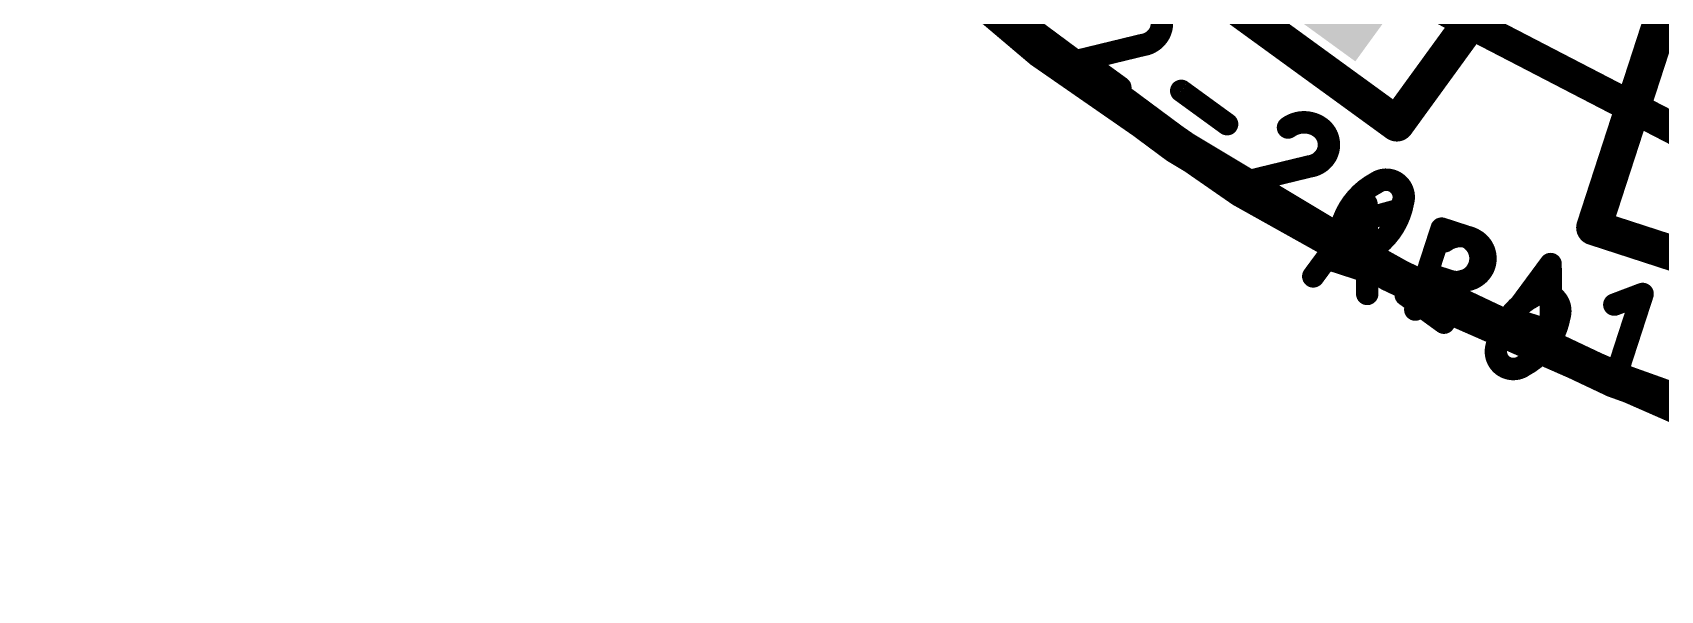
# Model space of a CAD drawing. Extents: x -30 to 92, y -59 to 43.
# Drawn here: x 0.15 to 9.37, y 7.14 to 10.3 of the extents above; entities that cross this region are included whole.
import ezdxf

# ---------------------------------------------------------------- set-up
doc = ezdxf.new("R2010")
doc.units = 0
for name, color, linetype in [('1', 12, 'CONTINUOUS'), ('16', 132, 'CONTINUOUS'), ('20', 53, 'CONTINUOUS'), ('21', 41, 'CONTINUOUS'), ('27', 253, 'CONTINUOUS'), ('29', 253, 'CONTINUOUS')]:
    doc.layers.add(name, color=color, linetype=linetype)

# ---------------------------------------------------------------- blocks, each defined once
blk = doc.blocks.new('RECT')
blk.add_solid([(-0.5, -0.5), (0.5, -0.5), (-0.5, 0.5), (0.5, 0.5)])

msp = doc.modelspace()

# ---------------------------------------------------------------- linework, layer by layer
at = {"layer": '1', "const_width": 0.2032}
for points in [[(14.605, 33.655, 2.4142), (26.67, 21.59)], [(0.254, 21.59, 0.4142), (14.605, 7.239)]]:
    msp.add_lwpolyline(points, format="xyb", dxfattribs=at)
at = {"layer": '1', "const_width": 0.1778}
msp.add_lwpolyline([(7.666, 10.6785), (9.8477, 9.548)], dxfattribs=at)
at = {"layer": '16', "const_width": 0.2032}
msp.add_lwpolyline([(0.2858, 21.5583, 0.4142), (14.605, 7.239)], format="xyb", dxfattribs=at)
at = {"layer": '20', "const_width": 0.2032}
msp.add_lwpolyline([(10.795, 35.433, 0.762), (10.795, 7.747)], format="xyb", dxfattribs=at)
at = {"layer": '21'}
for points, const_width in [([(14.605, 7.239, 1), (14.605, 35.941, 1), (14.605, 7.239)], 0.2032), ([(7.8392, 9.811, 1), (7.9201, 9.7523)], 0.1), ([(7.8502, 9.7412, 1), (7.909, 9.8221)], 0.1), ([(9.012, 9.2412, 1), (8.9811, 9.1461)], 0.1), ([(8.949, 9.2091, 1), (9.0441, 9.1782)], 0.1)]:
    msp.add_lwpolyline(points, format="xyb", dxfattribs=dict(at, const_width=const_width))
at = {"layer": '21', "const_width": 0.2}
for points in [[(7.8796, 9.7816), (9.5119, 12.0283)], [(9.9319, 12.0725), (8.9965, 9.1937)], [(5.4526, 11.545), (7.8796, 9.7816)], [(8.9965, 9.1937), (11.8497, 8.2666)]]:
    msp.add_lwpolyline(points, dxfattribs=at)
at = {"layer": '27'}
for points, const_width in [([(6.5251, 10.2805, 0.4142), (6.4984, 10.4491)], 0.127), ([(6.4374, 10.2283, 0.2053), (6.5251, 10.2805)], 0.127), ([(6.5507, 10.2619, 1), (6.4994, 10.2992)], 0.0635), ([(6.4332, 10.2597, 1), (6.4416, 10.1968)], 0.0635), ([(6.4448, 10.1974, 1), (6.4299, 10.2591)], 0.0635), ([(6.4994, 10.2992, 1), (6.5507, 10.2619)], 0.0635), ([(6.1141, 10.171, 1), (6.0767, 10.1196)], 0.0635), ([(6.0879, 10.1762, 1), (6.1029, 10.1145)], 0.0635), ([(6.2936, 9.962, 1), (6.331, 10.0134)], 0.0635), ([(6.6761, 9.9946, 1), (6.6388, 9.9432)], 0.0635), ([(6.8991, 9.7541, 1), (6.9364, 9.8055)], 0.0635), ([(7.4452, 9.7611, 0.3252), (7.2629, 9.761)], 0.127), ([(7.2442, 9.7867, 1), (7.2816, 9.7353)], 0.0635), ([(7.4719, 9.5926, 0.4142), (7.4452, 9.7611)], 0.127), ([(7.4639, 9.7868, 1), (7.4266, 9.7354)], 0.0635), ([(7.4266, 9.7354, 1), (7.4639, 9.7868)], 0.0635), ([(7.3842, 9.5403, 0.2053), (7.4719, 9.5926)], 0.127), ([(7.38, 9.5718, 1), (7.3884, 9.5088)], 0.0635), ([(7.3917, 9.5094, 1), (7.3768, 9.5711)], 0.0635), ([(7.4462, 9.6112, 1), (7.4976, 9.5739)], 0.0635), ([(7.4976, 9.5739, 1), (7.4462, 9.6112)], 0.0635), ([(7.0609, 9.483, 1), (7.0236, 9.4317)], 0.0635), ([(7.0348, 9.4882, 1), (7.0498, 9.4265)], 0.0635), ([(7.7629, 9.4474, 0.1139), (7.628, 9.3301)], 0.127), ([(7.8783, 9.4465, 0.3205), (7.7629, 9.4474)], 0.127), ([(7.7778, 9.4194, 1), (7.748, 9.4755)], 0.0635), ([(7.8969, 9.4722, 1), (7.8596, 9.4208)], 0.0635), ([(7.9148, 9.3371, 0.3205), (7.8783, 9.4465)], 0.127), ([(7.7447, 9.4734, 1), (7.7812, 9.4214)], 0.0635), ([(7.8596, 9.4208, 1), (7.8969, 9.4722)], 0.0635), ([(7.2405, 9.2741, 1), (7.2779, 9.3254)], 0.0635), ([(7.628, 9.3301, 0.1139), (7.5581, 9.1654)], 0.127), ([(7.6023, 9.3487, 1), (7.6537, 9.3114)], 0.0635), ([(7.6537, 9.3114, 1), (7.6023, 9.3487)], 0.0635), ([(7.7399, 9.3267, 1), (7.6764, 9.3262)], 0.0635), ([(7.7337, 9.3076, 1), (7.6826, 9.3453)], 0.0635), ([(7.8449, 9.1725, 0.1139), (7.9148, 9.3371)], 0.127), ([(7.8844, 9.3464, 1), (7.9451, 9.3278)], 0.0635), ([(7.946, 9.3316, 1), (7.8835, 9.3426)], 0.0635), ([(7.9104, 9.2661, 1), (7.8936, 9.3273)], 0.0635), ([(7.5625, 9.2365, 1), (7.5793, 9.1752)], 0.0635), ([(7.7099, 9.0551, 0.1139), (7.8449, 9.1725)], 0.127), ([(7.8706, 9.1538, 1), (7.8192, 9.1911)], 0.0635), ([(8.1436, 9.2183, 1), (8.1239, 9.1579)], 0.0635), ([(8.164, 9.1783, 1), (8.1036, 9.1979)], 0.0635), ([(7.5581, 9.1654, 0.3205), (7.5946, 9.0561)], 0.127), ([(7.5268, 9.171, 1), (7.5893, 9.1599)], 0.0635), ([(7.5884, 9.1561, 1), (7.5277, 9.1748)], 0.0635), ([(7.8192, 9.1911, 1), (7.8706, 9.1538)], 0.0635), ([(8.3329, 9.1161, 0.3252), (8.1506, 9.116)], 0.127), ([(8.1319, 9.1417, 1), (8.1693, 9.0904)], 0.0635), ([(8.1784, 8.8917, 1), (8.2613, 9.1467)], 0.127), ([(8.2711, 9.1769, 1), (8.2514, 9.1165)], 0.0635), ([(8.2514, 9.1165, 1), (8.2711, 9.1769)], 0.0635), ([(8.3596, 8.9476, 0.4142), (8.3329, 9.1161)], 0.127), ([(8.3516, 9.1418, 1), (8.3143, 9.0904)], 0.0635), ([(8.3143, 9.0904, 1), (8.3516, 9.1418)], 0.0635), ([(7.4914, 9.0497, 1), (7.4717, 8.9893)], 0.0635), ([(7.5946, 9.0561, 0.3205), (7.7099, 9.0551)], 0.127), ([(7.6132, 9.0817, 1), (7.5759, 9.0304)], 0.0635), ([(7.5759, 9.0304, 1), (7.6132, 9.0817)], 0.0635), ([(7.695, 9.0832, 1), (7.7248, 9.0271)], 0.0635), ([(7.7281, 9.0291, 1), (7.6917, 9.0811)], 0.0635), ([(8.7835, 8.9876, 1), (8.72, 8.9871)], 0.0635), ([(8.7773, 8.9685, 1), (8.7262, 9.0062)], 0.0635), ([(7.3805, 8.936, 1), (7.4316, 8.8983)], 0.0635), ([(7.7012, 8.9147, 1), (7.7209, 8.9751)], 0.0635), ([(8.0607, 8.9633, 1), (8.0411, 8.9029)], 0.0635), ([(8.1882, 8.9219, 1), (8.1686, 8.8615)], 0.0635), ([(8.1686, 8.8615, 1), (8.1882, 8.9219)], 0.0635), ([(8.2719, 8.8953, 0.2053), (8.3596, 8.9476)], 0.127), ([(8.2677, 8.9268, 1), (8.2761, 8.8639)], 0.0635), ([(8.2794, 8.8645, 1), (8.2645, 8.9262)], 0.0635), ([(8.3339, 8.9663, 1), (8.3853, 8.9289)], 0.0635), ([(8.3853, 8.9289, 1), (8.3339, 8.9663)], 0.0635), ([(7.9486, 8.8381, 1), (7.9113, 8.7867)], 0.0635), ([(7.9225, 8.8432, 1), (7.9375, 8.7815)], 0.0635), ([(8.6506, 8.8025, 0.1139), (8.5157, 8.6851)], 0.127), ([(8.766, 8.8015, 0.3205), (8.6506, 8.8025)], 0.127), ([(8.6655, 8.7744, 1), (8.6357, 8.8305)], 0.0635), ([(8.7846, 8.8272, 1), (8.7473, 8.7758)], 0.0635), ([(8.8025, 8.6921, 0.3205), (8.766, 8.8015)], 0.127), ([(9.3037, 8.808, 1), (9.2433, 8.8276)], 0.0635), ([(9.2847, 8.7881, 1), (9.2623, 8.8475)], 0.0635), ([(7.6803, 8.8175, 1), (7.7438, 8.818)], 0.0635), ([(7.9544, 8.739, 1), (8.0148, 8.7193)], 0.0635), ([(8.6324, 8.8284, 1), (8.6689, 8.7765)], 0.0635), ([(8.7473, 8.7758, 1), (8.7846, 8.8272)], 0.0635), ([(9.1017, 8.7869, 1), (9.1241, 8.7275)], 0.0635), ([(8.1282, 8.6291, 1), (8.1656, 8.6805)], 0.0635), ([(8.5157, 8.6851, 0.1139), (8.4458, 8.5205)], 0.127), ([(8.49, 8.7038, 1), (8.5414, 8.6664)], 0.0635), ([(8.5414, 8.6664, 1), (8.49, 8.7038)], 0.0635), ([(8.5349, 8.7106, 1), (8.5153, 8.6502)], 0.0635), ([(8.7326, 8.5275, 0.1139), (8.8025, 8.6921)], 0.127), ([(8.7721, 8.7015, 1), (8.8328, 8.6828)], 0.0635), ([(8.8337, 8.6866, 1), (8.7712, 8.6977)], 0.0635), ([(8.7981, 8.6211, 1), (8.7813, 8.6823)], 0.0635), ([(8.4458, 8.5205, 0.3205), (8.4823, 8.4111)], 0.127), ([(8.4761, 8.5112, 1), (8.4154, 8.5298)], 0.0635), ([(8.424, 8.5969, 1), (8.4751, 8.5592)], 0.0635), ([(8.4502, 8.5915, 1), (8.467, 8.5303)], 0.0635), ([(8.5976, 8.4102, 0.1139), (8.7326, 8.5275)], 0.127), ([(8.7583, 8.5089, 1), (8.7069, 8.5462)], 0.0635), ([(8.7448, 8.5756, 1), (8.7644, 8.636)], 0.0635), ([(8.4145, 8.526, 1), (8.477, 8.515)], 0.0635), ([(8.7069, 8.5462, 1), (8.7583, 8.5089)], 0.0635), ([(8.7238, 8.4784, 1), (8.7873, 8.4789)], 0.0635), ([(8.5009, 8.4368, 1), (8.4636, 8.3854)], 0.0635), ([(8.4823, 8.4111, 0.3205), (8.5976, 8.4102)], 0.127), ([(8.4636, 8.3854, 1), (8.5009, 8.4368)], 0.0635), ([(8.5827, 8.4382, 1), (8.6125, 8.3821)], 0.0635), ([(8.6158, 8.3842, 1), (8.5794, 8.4361)], 0.0635), ([(9.0067, 8.4304, 1), (8.9871, 8.37)], 0.0635), ([(9.0942, 8.3686, 1), (9.1546, 8.349)], 0.0635), ([(9.242, 8.2872, 1), (9.2617, 8.3476)], 0.0635)]:
    msp.add_lwpolyline(points, format="xyb", dxfattribs=dict(at, const_width=const_width))
at = {"layer": '27', "const_width": 0.127}
for points in [[(6.4374, 10.2283), (6.0954, 10.1453)], [(6.0954, 10.1453), (6.3123, 9.9877)], [(6.6575, 9.9689), (6.9178, 9.7798)], [(7.3842, 9.5403), (7.0423, 9.4573)], [(7.0423, 9.4573), (7.2592, 9.2998)], [(7.406, 8.9171), (7.7081, 9.3264)], [(7.5709, 9.2059), (7.902, 9.2967)], [(7.7081, 9.3264), (7.712, 8.8177)], [(7.9846, 8.7291), (8.1338, 9.1881)], [(8.1338, 9.1881), (8.2613, 9.1467)], [(7.711, 8.9449), (7.4816, 9.0195)], [(8.4496, 8.5781), (8.7517, 8.9873)], [(8.7517, 8.9873), (8.7556, 8.4786)], [(8.2719, 8.8953), (7.93, 8.8124)], [(8.1784, 8.8917), (8.0509, 8.9331)], [(7.93, 8.8124), (8.1469, 8.6548)], [(9.1129, 8.7572), (9.2735, 8.8178)], [(9.2735, 8.8178), (9.1244, 8.3588)], [(8.4586, 8.5609), (8.7897, 8.6517)], [(8.7546, 8.6058), (8.5251, 8.6804)], [(8.9969, 8.4002), (9.2519, 8.3174)]]:
    msp.add_lwpolyline(points, dxfattribs=at)

# ---------------------------------------------------------------- block references
at = {"layer": '1', "xscale": 0.7, "yscale": 0.4, "rotation": 54}
msp.add_blockref('RECT', (7.666, 10.6785), dxfattribs=at)
at = {"layer": '29', "xscale": 0.9032, "yscale": 0.6032, "rotation": 54}
msp.add_blockref('RECT', (7.666, 10.6785), dxfattribs=at)

doc.saveas('drawing.dxf')
